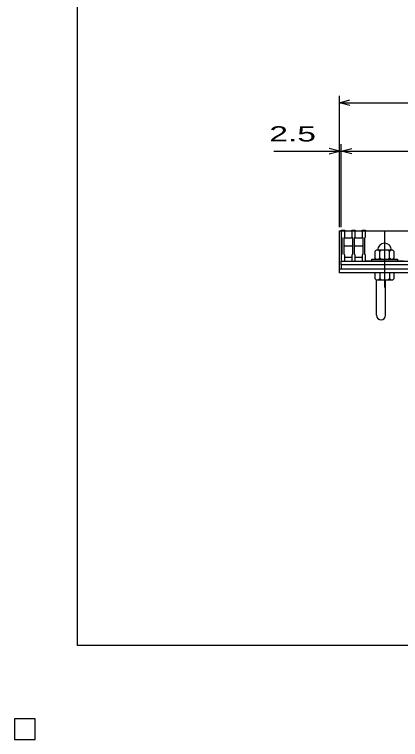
# Model space of a CAD drawing. Units: millimetres, scale not verified. Extents: x -1820 to 1731, y -1282 to 1054.
# Drawn here: x -1820 to -1262, y -1282 to -235 of the extents above; entities that cross this region are included whole.
import ezdxf
from ezdxf.enums import TextEntityAlignment as Align

# ---------------------------------------------------------------- set-up
doc = ezdxf.new("R2010")
doc.units = ezdxf.units.MM
doc.header["$LTSCALE"] = 10
doc.linetypes.add('CHAIN', pattern=[18.5, 12, -1.5, 3.5, -1.5])
for name, color, linetype, lineweight in [('0_2', 150, 'Continuous', 25), ('16', 3, 'Continuous', 25), ('19', 6, 'Continuous', 25), ('22', 4, 'Continuous', 25)]:
    doc.layers.add(name, color=color, linetype=linetype, lineweight=lineweight)
doc.styles.add('ベクトル', font='')
doc.styles.get('ベクトル').set_extended_font_data('ベクトル')

msp = doc.modelspace()

# ---------------------------------------------------------------- linework, layer by layer
at = {"layer": '0_2'}
for p, q in [((-1729, -1146.5), (-1729, 1053.5)), ((1731, -1146.5), (-1729, -1146.5))]:
    msp.add_line(p, q, dxfattribs=at)
at = {"layer": '16'}
for p, q in [((-1348, -547.5), (-1348, -546.8)), ((-1348, -546.8), (-1343, -546.8)), ((-1348, -547.5), (-1348, -556)), ((-1343, -547.5), (-1348, -547.5)), ((-1348, -547.5), (-1348, -585.5)), ((-1348, -547.5), (-353, -547.5)), ((-1343, -546.8), (-1343, -547.5)), ((-1343, -556), (-1343, -547.5)), ((-1333, -547.5), (-1333, -546.8)), ((-1333, -546.8), (-1328, -546.8)), ((-1333, -547.5), (-1333, -556)), ((-1328, -547.5), (-1333, -547.5)), ((-1328, -546.8), (-1328, -547.5)), ((-1328, -556), (-1328, -547.5)), ((-1318, -547.5), (-1318, -546.8)), ((-1318, -546.8), (-1313, -546.8)), ((-1318, -547.5), (-1318, -556)), ((-1313, -547.5), (-1318, -547.5)), ((-1313, -546.8), (-1313, -547.5)), ((-1313, -556), (-1313, -547.5)), ((-1313, -547.5), (-1258, -547.5)), ((-1348, -556), (-1347, -558)), ((-1347, -558), (-1347, -581)), ((-1344, -558), (-1343, -556)), ((-1344, -558.5), (-1343, -557.5)), ((-1344, -581), (-1344, -558)), ((-1343, -557.5), (-1333, -557.5)), ((-1333, -556), (-1332, -558)), ((-1333, -557.5), (-1332, -558.5)), ((-1332, -558), (-1332, -581)), ((-1329, -558), (-1328, -556)), ((-1329, -558.5), (-1328, -557.5)), ((-1329, -581), (-1329, -558)), ((-1328, -557.5), (-1318, -557.5)), ((-1318, -556), (-1317, -558)), ((-1318, -557.5), (-1317, -558.5)), ((-1317, -558), (-1317, -581)), ((-1314, -558), (-1313, -556)), ((-1314, -581), (-1314, -558)), ((-1343, -569.5), (-1344, -568.5)), ((-1333, -569.5), (-1343, -569.5)), ((-1332, -568.5), (-1333, -569.5)), ((-1328, -569.5), (-1329, -568.5)), ((-1318, -569.5), (-1328, -569.5)), ((-1317, -568.5), (-1318, -569.5)), ((-1297.5, -575.5), (-1299.5, -577.5)), ((-1273.5, -575.5), (-1297.5, -575.5)), ((-1292.5, -577.5), (-1294.5, -575.5)), ((-1290.5, -575.5), (-1292.5, -577.5)), ((-1278.5, -577.5), (-1280.5, -575.5)), ((-1276.5, -575.5), (-1278.5, -577.5)), ((-1271.5, -577.5), (-1273.5, -575.5)), ((-1347, -581), (-1348, -583)), ((-1348, -583), (-1348, -591.5)), ((-1343, -583), (-1344, -581)), ((-1343, -591.5), (-1343, -583)), ((-1343, -585.5), (-1333, -585.5)), ((-1332, -581), (-1333, -583)), ((-1333, -583), (-1333, -591.5)), ((-1328, -583), (-1329, -581)), ((-1328, -591.5), (-1328, -583)), ((-1328, -585.5), (-1318, -585.5)), ((-1317, -581), (-1318, -583)), ((-1318, -583), (-1318, -591.5)), ((-1313, -583), (-1314, -581)), ((-1313, -591.5), (-1313, -583)), ((-1299.5, -577.5), (-1299.5, -586.5)), ((-1299.5, -586.5), (-1297.5, -588.5)), ((-1294.5, -588.5), (-1292.5, -586.5)), ((-1292.5, -586.5), (-1292.5, -577.5)), ((-1292.5, -586.5), (-1290.5, -588.5)), ((-1280.5, -588.5), (-1278.5, -586.5)), ((-1278.5, -586.5), (-1278.5, -577.5)), ((-1278.5, -586.5), (-1276.5, -588.5)), ((-1273.5, -588.5), (-1271.5, -586.5)), ((-1271.5, -586.5), (-1271.5, -577.5)), ((-1348, -591.5), (-1343, -591.5)), ((-1348, -591.5), (-353, -591.5)), ((-1348, -596.5), (-1348, -591.5)), ((-353, -596.5), (-1348, -596.5)), ((-1348, -596.5), (-1348, -602.5)), ((-1333, -591.5), (-1328, -591.5)), ((-1318, -591.5), (-1313, -591.5)), ((-1258, -591.5), (-1313, -591.5)), ((-1304, -591.5), (-1304, -588.5)), ((-1304, -588.5), (-1267, -588.5)), ((-1267, -591.5), (-1304, -591.5)), ((-1267, -588.5), (-1267, -591.5)), ((-1348, -602.5), (-353, -602.5)), ((-1790, -1252.5), (-1820, -1252.5)), ((-1820, -1252.5), (-1820, -1282.5)), ((-1790, -1252.5), (-1820, -1252.5)), ((-1820, -1252.5), (-1820, -1282.5)), ((-1790, -1252.5), (-1820, -1252.5)), ((-1820, -1252.5), (-1820, -1282.5)), ((-1790, -1252.5), (-1820, -1252.5)), ((-1820, -1252.5), (-1820, -1282.5)), ((-1790, -1252.5), (-1820, -1252.5)), ((-1820, -1252.5), (-1820, -1282.5)), ((-1790, -1282.5), (-1790, -1252.5)), ((-1790, -1282.5), (-1790, -1252.5)), ((-1790, -1282.5), (-1790, -1252.5)), ((-1790, -1282.5), (-1790, -1252.5)), ((-1790, -1282.5), (-1790, -1252.5)), ((-1820, -1282.5), (-1790, -1282.5)), ((-1820, -1282.5), (-1790, -1282.5)), ((-1820, -1282.5), (-1790, -1282.5)), ((-1820, -1282.5), (-1790, -1282.5)), ((-1820, -1282.5), (-1790, -1282.5))]:
    msp.add_line(p, q, dxfattribs=at)
at = {"layer": '16', "linetype": 'CHAIN'}
msp.add_line((-1285.5, -548.5), (-1285.5, -629.5), dxfattribs=at)
at = {"layer": '16'}
msp.add_arc((-1285.5, -575.5), 10, 0, 180, dxfattribs=at)
at = {"layer": '19'}
for p, q in [((-1350.5, -602.5), (-1350.5, -547.5)), ((-1350.5, -547.5), (-1348, -547.5)), ((-1350.5, -602.5), (-350.5, -602.5)), ((-1350.5, -608.5), (-1350.5, -602.5)), ((-350.5, -608.5), (-1350.5, -608.5)), ((-1299.5, -608.5), (-1299.5, -616.5)), ((-1271.5, -608.5), (-1299.5, -608.5)), ((-1299.5, -616.5), (-1297.5, -618.5)), ((-1292.5, -616.5), (-1294.5, -618.5)), ((-1292.5, -608.5), (-1292.5, -616.5)), ((-1290.5, -618.5), (-1292.5, -616.5)), ((-1278.5, -616.5), (-1280.5, -618.5)), ((-1278.5, -608.5), (-1278.5, -616.5)), ((-1276.5, -618.5), (-1278.5, -616.5)), ((-1273.5, -618.5), (-1271.5, -616.5)), ((-1271.5, -616.5), (-1271.5, -608.5)), ((-1297.5, -618.5), (-1273.5, -618.5)), ((-1297, -669.6), (-1297, -618.5)), ((-1284, -669.6), (-1284, -618.5))]:
    msp.add_line(p, q, dxfattribs=at)
msp.add_arc((-1290.5, -669.6), 6.5, 180, 0, dxfattribs=at)
at = {"layer": '22'}
for p, q in [((-1350.5, -542.5), (-1350.5, -352.5)), ((-1350.5, -362.5), (-1335.5, -358.5)), ((-1335.5, -366.5), (-1350.5, -362.5)), ((-1350.5, -362.5), (-350.5, -362.5)), ((-1350.5, -432.5), (-1365.5, -428.5)), ((-1350.5, -542.5), (-1350.5, -422.5)), ((-1348, -542.5), (-1348, -422.5)), ((-1348, -432.5), (-1333, -428.5)), ((-1445.5, -432.5), (-1350.5, -432.5)), ((-1365.5, -436.5), (-1350.5, -432.5)), ((-1350.5, -432.5), (-1348, -432.5)), ((-1333, -436.5), (-1348, -432.5)), ((-1348, -432.5), (-353, -432.5))]:
    msp.add_line(p, q, dxfattribs=at)
at = {"layer": '22', "color": 2}
for p, q in [((-1790, -1252.5), (-1820, -1252.5)), ((-1820, -1252.5), (-1820, -1282.5)), ((-1790, -1252.5), (-1820, -1252.5)), ((-1820, -1252.5), (-1820, -1282.5)), ((-1790, -1252.5), (-1820, -1252.5)), ((-1820, -1252.5), (-1820, -1282.5)), ((-1790, -1282.5), (-1790, -1252.5)), ((-1790, -1282.5), (-1790, -1252.5)), ((-1790, -1282.5), (-1790, -1252.5)), ((-1820, -1282.5), (-1790, -1282.5)), ((-1820, -1282.5), (-1790, -1282.5)), ((-1820, -1282.5), (-1790, -1282.5))]:
    msp.add_line(p, q, dxfattribs=at)

# ---------------------------------------------------------------- texts
at = {"layer": '22', "color": 2, "style": 'ベクトル', "width": 1.65}
msp.add_text(' 2.5 ', height=21.99, dxfattribs=at).set_placement((-1465.5, -407.5), align=Align.MIDDLE_LEFT)

doc.saveas('drawing.dxf')
